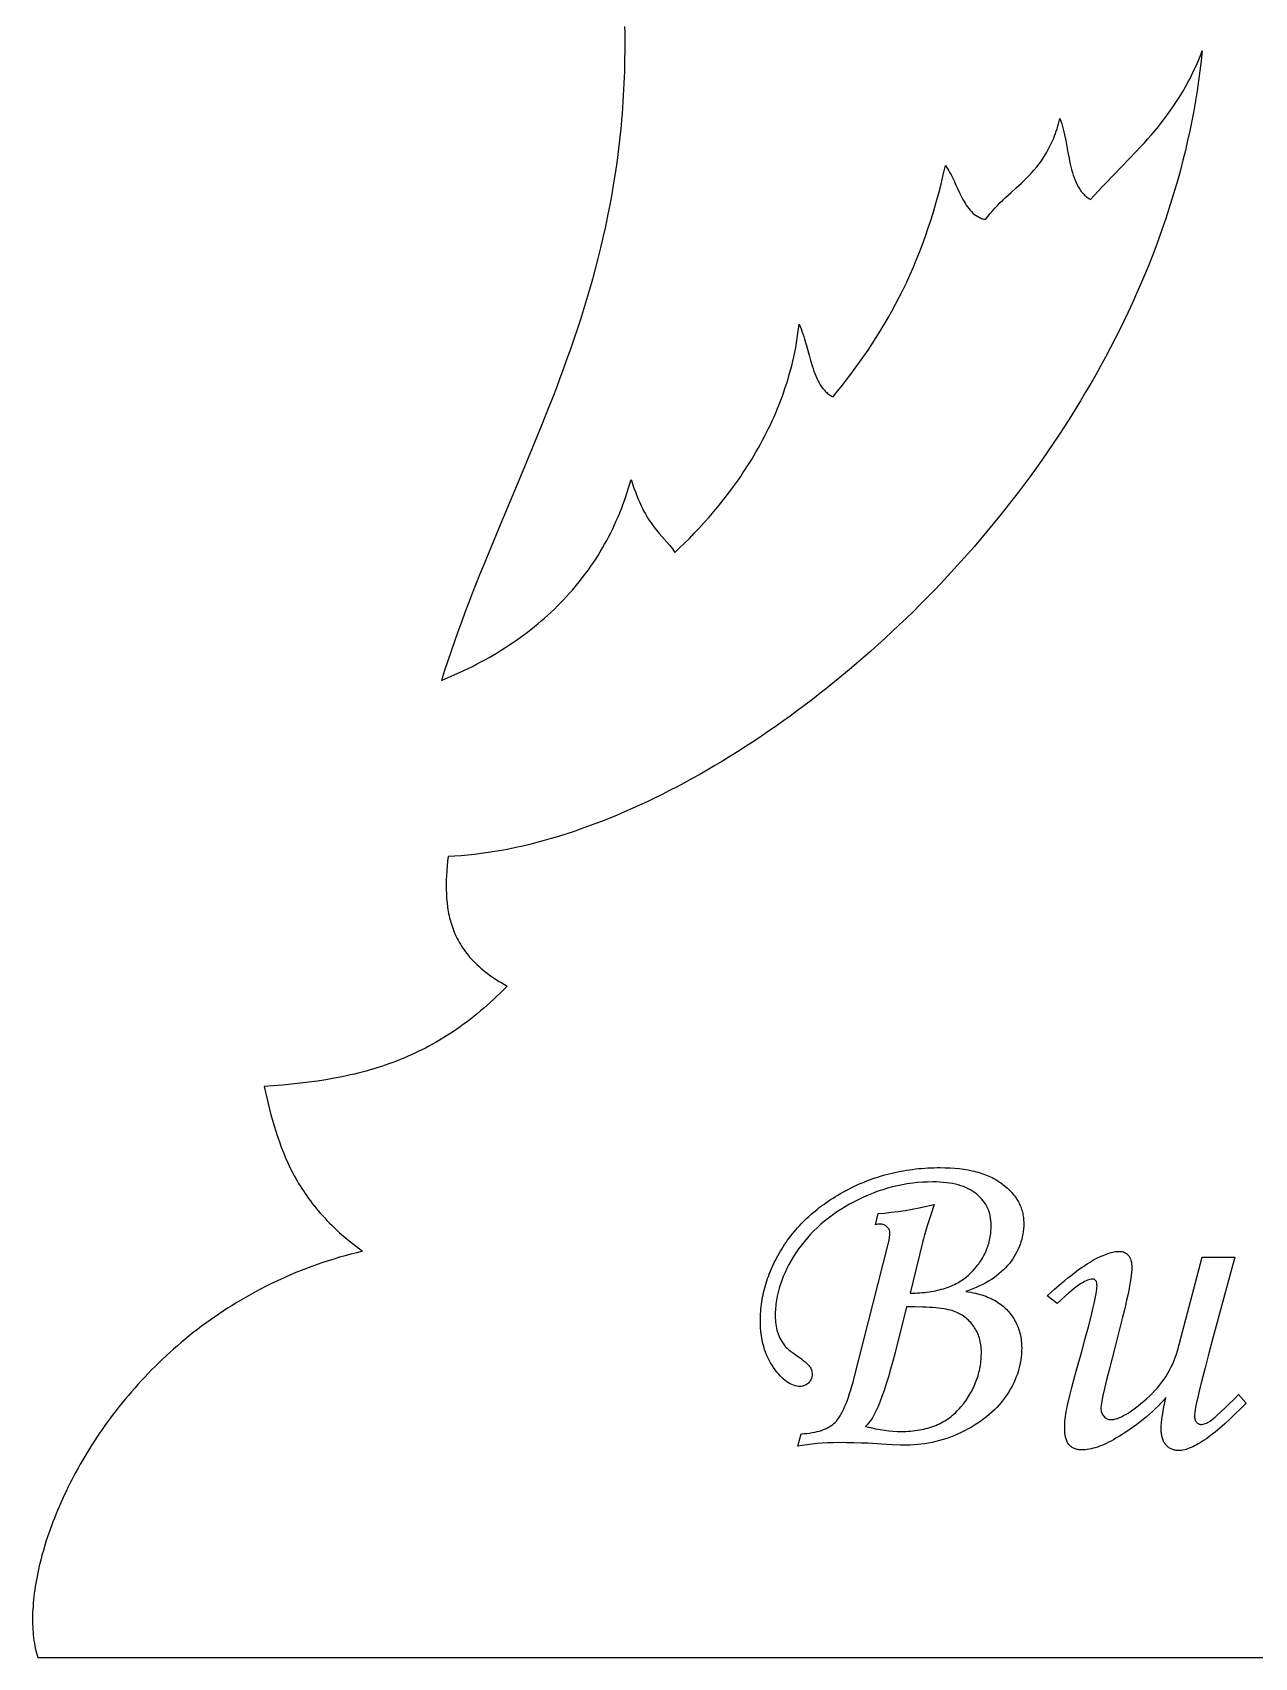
# Model space of a CAD drawing. Extents: x 2 to 372, y 3 to 246.
# Drawn here: x 8 to 53.7, y 2.8 to 63.6 of the extents above; entities that cross this region are included whole.
import ezdxf

# ---------------------------------------------------------------- set-up
doc = ezdxf.new("R2010")
doc.units = 0
doc.layers.add('Default_Layer', color=1, linetype='CONTINUOUS')
doc.layers.add('Vetor', color=1, linetype='CONTINUOUS')

msp = doc.modelspace()

# ---------------------------------------------------------------- linework, layer by layer
at = {"layer": 'Default_Layer'}
for points in [[(39.478, 18.964), (39.58, 19.381), (39.825, 19.401), (40.075, 19.428), (40.329, 19.461), (40.589, 19.5), (40.853, 19.546), (41.122, 19.598), (41.395, 19.656), (41.674, 19.721), (41.535, 19.301), (41.473, 19.107), (41.416, 18.924), (41.365, 18.751), (41.318, 18.59), (41.276, 18.44), (41.24, 18.3), (40.784, 16.407), (40.877, 16.408), (40.968, 16.409), (41.059, 16.413), (41.147, 16.418), (41.235, 16.424), (41.321, 16.432), (41.405, 16.441), (41.488, 16.452), (41.569, 16.464), (41.65, 16.478), (41.728, 16.493), (41.805, 16.51), (41.881, 16.529), (41.955, 16.548), (42.028, 16.57), (42.1, 16.592), (42.17, 16.617), (42.238, 16.643), (42.305, 16.67), (42.371, 16.699), (42.435, 16.729), (42.497, 16.761), (42.559, 16.794), (42.618, 16.829), (42.677, 16.865), (42.734, 16.903), (42.789, 16.942), (42.843, 16.982), (42.895, 17.025), (42.946, 17.068), (42.996, 17.113), (43.044, 17.16), (43.137, 17.255), (43.223, 17.352), (43.265, 17.401), (43.304, 17.451), (43.342, 17.501), (43.379, 17.552), (43.414, 17.604), (43.448, 17.656), (43.48, 17.709), (43.511, 17.762), (43.54, 17.816), (43.567, 17.871), (43.594, 17.926), (43.618, 17.981), (43.641, 18.037), (43.663, 18.094), (43.683, 18.151), (43.702, 18.209), (43.719, 18.267), (43.735, 18.326), (43.749, 18.386), (43.762, 18.446), (43.773, 18.507), (43.783, 18.568), (43.791, 18.63), (43.798, 18.692), (43.803, 18.755), (43.807, 18.818), (43.809, 18.882), (43.81, 18.947), (43.808, 19.036), (43.801, 19.123), (43.79, 19.208), (43.775, 19.291), (43.756, 19.372), (43.732, 19.45), (43.704, 19.526), (43.671, 19.6), (43.635, 19.672), (43.594, 19.741), (43.548, 19.809), (43.499, 19.874), (43.445, 19.937), (43.386, 19.998), (43.324, 20.056), (43.257, 20.113), (43.186, 20.167), (43.112, 20.219), (43.033, 20.266), (42.95, 20.31), (42.863, 20.351), (42.772, 20.388), (42.676, 20.421), (42.576, 20.451), (42.472, 20.478), (42.363, 20.5), (42.25, 20.52), (42.133, 20.536), (42.012, 20.548), (41.887, 20.557), (41.757, 20.562), (41.623, 20.564), (41.431, 20.561), (41.24, 20.552), (41.05, 20.538), (40.862, 20.518), (40.674, 20.492), (40.488, 20.46), (40.303, 20.422), (40.119, 20.379), (39.936, 20.33), (39.754, 20.275), (39.573, 20.214), (39.394, 20.147), (39.215, 20.075), (39.038, 19.997), (38.862, 19.913), (38.687, 19.823), (38.515, 19.73), (38.347, 19.634), (38.185, 19.533), (38.027, 19.43), (37.874, 19.323), (37.726, 19.212), (37.583, 19.098), (37.444, 18.981), (37.311, 18.86), (37.182, 18.736), (37.057, 18.608), (36.938, 18.477), (36.823, 18.342), (36.714, 18.204), (36.608, 18.062), (36.508, 17.917), (36.414, 17.769), (36.327, 17.622), (36.245, 17.474), (36.169, 17.326), (36.1, 17.178), (36.036, 17.03), (35.979, 16.882), (35.927, 16.734), (35.882, 16.587), (35.843, 16.439), (35.809, 16.291), (35.782, 16.143), (35.761, 15.995), (35.753, 15.921), (35.746, 15.847), (35.741, 15.773), (35.737, 15.699), (35.735, 15.625), (35.734, 15.551), (35.735, 15.471), (35.739, 15.392), (35.746, 15.315), (35.755, 15.239), (35.767, 15.164), (35.782, 15.09), (35.799, 15.018), (35.819, 14.947), (35.843, 14.88), (35.87, 14.814), (35.9, 14.749), (35.932, 14.686), (35.966, 14.623), (36.002, 14.563), (36.041, 14.503), (36.083, 14.445), (36.112, 14.41), (36.149, 14.371), (36.194, 14.329), (36.247, 14.283), (36.307, 14.235), (36.375, 14.183), (36.45, 14.129), (36.534, 14.071), (36.627, 14.005), (36.711, 13.943), (36.785, 13.886), (36.851, 13.832), (36.907, 13.784), (36.953, 13.739), (36.991, 13.698), (37.019, 13.662), (37.041, 13.63), (37.06, 13.595), (37.076, 13.559), (37.089, 13.522), (37.099, 13.483), (37.107, 13.442), (37.111, 13.4), (37.112, 13.356), (37.11, 13.312), (37.104, 13.269), (37.093, 13.228), (37.078, 13.188), (37.059, 13.149), (37.036, 13.112), (37.008, 13.076), (36.976, 13.041), (36.943, 13.011), (36.909, 12.985), (36.872, 12.963), (36.834, 12.945), (36.793, 12.931), (36.751, 12.921), (36.707, 12.915), (36.661, 12.913), (36.601, 12.916), (36.54, 12.924), (36.479, 12.938), (36.418, 12.958), (36.357, 12.982), (36.295, 13.013), (36.234, 13.049), (36.172, 13.09), (36.11, 13.137), (36.048, 13.189), (35.986, 13.247), (35.924, 13.311), (35.862, 13.38), (35.799, 13.454), (35.737, 13.534), (35.674, 13.62), (35.614, 13.709), (35.559, 13.801), (35.506, 13.896), (35.458, 13.994), (35.414, 14.094), (35.373, 14.196), (35.337, 14.301), (35.304, 14.409), (35.275, 14.519), (35.25, 14.632), (35.229, 14.748), (35.211, 14.866), (35.198, 14.987), (35.188, 15.11), (35.183, 15.236), (35.181, 15.364), (35.181, 15.454), (35.184, 15.543), (35.188, 15.632), (35.194, 15.72), (35.201, 15.809), (35.211, 15.897), (35.221, 15.986), (35.234, 16.074), (35.248, 16.162), (35.264, 16.249), (35.281, 16.337), (35.3, 16.425), (35.321, 16.512), (35.344, 16.599), (35.368, 16.686), (35.393, 16.773), (35.421, 16.859), (35.45, 16.946), (35.481, 17.032), (35.513, 17.118), (35.547, 17.204), (35.583, 17.29), (35.62, 17.375), (35.659, 17.461), (35.7, 17.546), (35.742, 17.631), (35.786, 17.716), (35.832, 17.801), (35.88, 17.886), (35.929, 17.97), (35.979, 18.054), (36.032, 18.139), (36.086, 18.222), (36.142, 18.303), (36.199, 18.384), (36.258, 18.464), (36.317, 18.543), (36.379, 18.621), (36.441, 18.698), (36.506, 18.774), (36.571, 18.848), (36.638, 18.922), (36.706, 18.995), (36.776, 19.066), (36.847, 19.137), (36.919, 19.207), (36.993, 19.275), (37.068, 19.343), (37.144, 19.409), (37.222, 19.475), (37.301, 19.539), (37.382, 19.602), (37.464, 19.665), (37.547, 19.726), (37.632, 19.787), (37.718, 19.846), (37.806, 19.904), (37.895, 19.961), (37.985, 20.018), (38.077, 20.073), (38.17, 20.127), (38.264, 20.18), (38.36, 20.232), (38.457, 20.283), (38.555, 20.333), (38.654, 20.382), (38.753, 20.429), (38.853, 20.475), (38.954, 20.518), (39.055, 20.561), (39.157, 20.601), (39.26, 20.64), (39.363, 20.678), (39.466, 20.714), (39.571, 20.748), (39.676, 20.781), (39.781, 20.812), (39.887, 20.841), (39.994, 20.869), (40.102, 20.896), (40.21, 20.92), (40.318, 20.944), (40.427, 20.965), (40.537, 20.985), (40.648, 21.003), (40.759, 21.02), (40.871, 21.035), (40.983, 21.049), (41.096, 21.061), (41.209, 21.071), (41.324, 21.08), (41.438, 21.087), (41.554, 21.093), (41.67, 21.097), (41.786, 21.099), (41.904, 21.1), (42.092, 21.098), (42.275, 21.09), (42.452, 21.078), (42.623, 21.062), (42.789, 21.04), (42.948, 21.014), (43.102, 20.983), (43.177, 20.965), (43.25, 20.947), (43.322, 20.927), (43.393, 20.906), (43.462, 20.884), (43.529, 20.861), (43.595, 20.836), (43.66, 20.81), (43.723, 20.783), (43.785, 20.755), (43.845, 20.726), (43.904, 20.695), (43.961, 20.664), (44.017, 20.631), (44.072, 20.597), (44.125, 20.561), (44.177, 20.525), (44.227, 20.487), (44.324, 20.411), (44.414, 20.332), (44.499, 20.251), (44.577, 20.169), (44.613, 20.127), (44.649, 20.084), (44.682, 20.041), (44.714, 19.997), (44.745, 19.953), (44.774, 19.908), (44.801, 19.863), (44.827, 19.817), (44.851, 19.771), (44.874, 19.724), (44.895, 19.677), (44.914, 19.629), (44.932, 19.581), (44.949, 19.532), (44.963, 19.482), (44.977, 19.433), (44.988, 19.382), (44.999, 19.331), (45.007, 19.28), (45.014, 19.228), (45.02, 19.175), (45.024, 19.123), (45.026, 19.069), (45.027, 19.015), (45.025, 18.912), (45.018, 18.811), (45.008, 18.711), (44.993, 18.612), (44.974, 18.514), (44.951, 18.417), (44.924, 18.322), (44.893, 18.228), (44.857, 18.135), (44.817, 18.043), (44.773, 17.952), (44.725, 17.863), (44.673, 17.775), (44.616, 17.688), (44.555, 17.602), (44.491, 17.517), (44.421, 17.433), (44.348, 17.352), (44.27, 17.273), (44.188, 17.197), (44.101, 17.123), (44.011, 17.051), (43.916, 16.982), (43.816, 16.915), (43.712, 16.851), (43.604, 16.789), (43.492, 16.73), (43.375, 16.673), (43.254, 16.619), (43.129, 16.567), (42.999, 16.518), (42.865, 16.471), (42.958, 16.455), (43.047, 16.438), (43.135, 16.42), (43.22, 16.401), (43.302, 16.38), (43.383, 16.358), (43.46, 16.335), (43.535, 16.311), (43.608, 16.285), (43.678, 16.258), (43.746, 16.23), (43.811, 16.201), (43.874, 16.17), (43.935, 16.138), (43.993, 16.105), (44.048, 16.071), (44.102, 16.034), (44.153, 15.996), (44.204, 15.957), (44.252, 15.917), (44.299, 15.876), (44.345, 15.833), (44.389, 15.79), (44.431, 15.745), (44.472, 15.699), (44.511, 15.652), (44.548, 15.604), (44.584, 15.555), (44.618, 15.505), (44.651, 15.453), (44.682, 15.401), (44.712, 15.347), (44.741, 15.292), (44.768, 15.237), (44.793, 15.18), (44.816, 15.122), (44.837, 15.064), (44.857, 15.004), (44.875, 14.943), (44.891, 14.881), (44.905, 14.819), (44.917, 14.755), (44.927, 14.69), (44.935, 14.624), (44.942, 14.558), (44.946, 14.49), (44.949, 14.421), (44.95, 14.352), (44.948, 14.237), (44.942, 14.123), (44.931, 14.011), (44.916, 13.898), (44.897, 13.787), (44.874, 13.677), (44.846, 13.567), (44.814, 13.458), (44.778, 13.35), (44.737, 13.243), (44.693, 13.136), (44.644, 13.03), (44.591, 12.925), (44.533, 12.821), (44.471, 12.718), (44.405, 12.616), (44.336, 12.513), (44.263, 12.414), (44.186, 12.316), (44.105, 12.221), (44.02, 12.128), (43.93, 12.037), (43.837, 11.949), (43.74, 11.862), (43.638, 11.778), (43.533, 11.697), (43.423, 11.617), (43.309, 11.54), (43.192, 11.465), (43.07, 11.392), (42.944, 11.322), (42.814, 11.254), (42.683, 11.189), (42.551, 11.128), (42.418, 11.072), (42.285, 11.019), (42.151, 10.971), (42.016, 10.927), (41.88, 10.887), (41.744, 10.852), (41.607, 10.82), (41.469, 10.793), (41.331, 10.77), (41.191, 10.751), (41.051, 10.737), (40.911, 10.726), (40.769, 10.72), (40.627, 10.718), (40.532, 10.719), (40.414, 10.722), (40.106, 10.735), (39.703, 10.756), (39.206, 10.786), (38.943, 10.797), (38.674, 10.805), (38.398, 10.81), (38.117, 10.811), (37.903, 10.809), (37.695, 10.803), (37.493, 10.792), (37.298, 10.777), (37.108, 10.758), (36.925, 10.735), (36.747, 10.707), (36.576, 10.675), (36.704, 11.143), (36.814, 11.15), (36.919, 11.159), (37.021, 11.171), (37.118, 11.186), (37.212, 11.203), (37.301, 11.223), (37.386, 11.246), (37.468, 11.271), (37.545, 11.299), (37.618, 11.329), (37.687, 11.363), (37.752, 11.399), (37.813, 11.437), (37.87, 11.478), (37.923, 11.522), (37.972, 11.569), (38.02, 11.619), (38.067, 11.677), (38.114, 11.742), (38.16, 11.813), (38.206, 11.893), (38.252, 11.979), (38.297, 12.072), (38.342, 12.173), (38.387, 12.281), (38.431, 12.396), (38.474, 12.518), (38.518, 12.647), (38.561, 12.784), (38.603, 12.928), (38.645, 13.079), (38.687, 13.237), (39.946, 18.184), (39.98, 18.33), (39.993, 18.396), (40.004, 18.458), (40.012, 18.515), (40.018, 18.567), (40.022, 18.615), (40.023, 18.658), (40.021, 18.689), (40.016, 18.72), (40.007, 18.75), (39.995, 18.779), (39.98, 18.807), (39.961, 18.835), (39.938, 18.861), (39.912, 18.887), (39.886, 18.911), (39.857, 18.932), (39.827, 18.95), (39.795, 18.964), (39.761, 18.975), (39.726, 18.983), (39.688, 18.988), (39.648, 18.99), (39.612, 18.988), (39.572, 18.983), (39.527, 18.975), (39.478, 18.964)], [(51.704, 17.747), (52.915, 17.747), (52.116, 14.773), (51.95, 14.159), (51.807, 13.616), (51.685, 13.143), (51.586, 12.739), (51.509, 12.406), (51.478, 12.265), (51.453, 12.142), (51.434, 12.037), (51.42, 11.948), (51.412, 11.877), (51.409, 11.824), (51.41, 11.785), (51.414, 11.748), (51.42, 11.714), (51.428, 11.682), (51.439, 11.652), (51.452, 11.625), (51.468, 11.6), (51.486, 11.577), (51.505, 11.557), (51.525, 11.54), (51.546, 11.525), (51.567, 11.513), (51.588, 11.504), (51.61, 11.498), (51.633, 11.494), (51.656, 11.492), (51.693, 11.494), (51.732, 11.5), (51.772, 11.51), (51.813, 11.524), (51.857, 11.542), (51.902, 11.564), (51.948, 11.59), (51.996, 11.62), (52.074, 11.678), (52.168, 11.755), (52.278, 11.85), (52.403, 11.965), (52.544, 12.097), (52.7, 12.249), (52.872, 12.418), (53.06, 12.607), (53.341, 12.292), (53.131, 12.077), (52.927, 11.875), (52.731, 11.688), (52.542, 11.514), (52.36, 11.354), (52.272, 11.28), (52.185, 11.208), (52.1, 11.141), (52.017, 11.076), (51.936, 11.016), (51.856, 10.958), (51.778, 10.904), (51.702, 10.854), (51.628, 10.807), (51.555, 10.764), (51.484, 10.724), (51.415, 10.687), (51.348, 10.654), (51.283, 10.625), (51.219, 10.599), (51.157, 10.576), (51.097, 10.557), (51.038, 10.541), (50.982, 10.529), (50.927, 10.521), (50.873, 10.515), (50.822, 10.514), (50.788, 10.514), (50.755, 10.517), (50.723, 10.521), (50.691, 10.526), (50.659, 10.534), (50.629, 10.542), (50.598, 10.553), (50.569, 10.565), (50.54, 10.578), (50.512, 10.593), (50.484, 10.61), (50.457, 10.628), (50.43, 10.648), (50.404, 10.67), (50.379, 10.693), (50.354, 10.718), (50.331, 10.745), (50.31, 10.774), (50.29, 10.804), (50.272, 10.835), (50.255, 10.867), (50.24, 10.901), (50.226, 10.937), (50.214, 10.973), (50.203, 11.011), (50.193, 11.05), (50.185, 11.091), (50.178, 11.133), (50.173, 11.176), (50.17, 11.22), (50.167, 11.266), (50.167, 11.313), (50.17, 11.429), (50.178, 11.553), (50.192, 11.687), (50.211, 11.83), (50.237, 11.983), (50.267, 12.145), (50.304, 12.316), (50.345, 12.496), (50.249, 12.389), (50.151, 12.283), (50.049, 12.178), (49.944, 12.076), (49.837, 11.975), (49.727, 11.875), (49.614, 11.778), (49.499, 11.682), (49.38, 11.587), (49.259, 11.494), (49.135, 11.403), (49.008, 11.314), (48.879, 11.226), (48.746, 11.14), (48.611, 11.056), (48.473, 10.973), (48.381, 10.921), (48.291, 10.871), (48.202, 10.826), (48.115, 10.783), (48.03, 10.744), (47.946, 10.709), (47.863, 10.676), (47.782, 10.648), (47.702, 10.622), (47.624, 10.6), (47.548, 10.581), (47.473, 10.566), (47.399, 10.554), (47.327, 10.546), (47.257, 10.541), (47.188, 10.539), (47.152, 10.54), (47.116, 10.542), (47.081, 10.546), (47.047, 10.551), (47.015, 10.558), (46.983, 10.567), (46.952, 10.577), (46.922, 10.588), (46.894, 10.601), (46.866, 10.616), (46.839, 10.632), (46.813, 10.649), (46.789, 10.668), (46.765, 10.689), (46.742, 10.711), (46.72, 10.735), (46.701, 10.76), (46.682, 10.787), (46.665, 10.816), (46.649, 10.847), (46.635, 10.88), (46.622, 10.914), (46.61, 10.95), (46.599, 10.988), (46.589, 11.028), (46.581, 11.069), (46.574, 11.113), (46.569, 11.158), (46.561, 11.253), (46.559, 11.356), (46.56, 11.44), (46.563, 11.525), (46.569, 11.612), (46.578, 11.701), (46.588, 11.791), (46.602, 11.883), (46.617, 11.976), (46.635, 12.071), (46.668, 12.222), (46.712, 12.407), (46.766, 12.625), (46.831, 12.877), (46.906, 13.163), (46.993, 13.483), (47.197, 14.224), (47.33, 14.711), (47.446, 15.147), (47.544, 15.531), (47.624, 15.864), (47.658, 16.012), (47.687, 16.146), (47.711, 16.268), (47.731, 16.376), (47.747, 16.472), (47.758, 16.556), (47.765, 16.626), (47.767, 16.683), (47.764, 16.741), (47.761, 16.767), (47.756, 16.791), (47.75, 16.813), (47.743, 16.834), (47.734, 16.852), (47.724, 16.868), (47.713, 16.883), (47.7, 16.895), (47.686, 16.906), (47.671, 16.915), (47.655, 16.921), (47.637, 16.926), (47.617, 16.929), (47.597, 16.93), (47.557, 16.928), (47.513, 16.92), (47.466, 16.907), (47.416, 16.89), (47.362, 16.867), (47.305, 16.839), (47.244, 16.806), (47.18, 16.768), (47.108, 16.723), (47.024, 16.664), (46.929, 16.59), (46.822, 16.502), (46.704, 16.401), (46.573, 16.285), (46.431, 16.155), (46.278, 16.011), (45.903, 16.309), (46.18, 16.553), (46.439, 16.775), (46.563, 16.878), (46.682, 16.975), (46.797, 17.067), (46.907, 17.153), (47.014, 17.234), (47.116, 17.309), (47.214, 17.379), (47.307, 17.443), (47.397, 17.502), (47.482, 17.555), (47.563, 17.603), (47.639, 17.645), (47.787, 17.721), (47.926, 17.786), (47.994, 17.815), (48.059, 17.842), (48.122, 17.866), (48.184, 17.887), (48.244, 17.906), (48.301, 17.923), (48.357, 17.937), (48.412, 17.948), (48.464, 17.957), (48.514, 17.963), (48.563, 17.967), (48.609, 17.968), (48.659, 17.966), (48.707, 17.959), (48.752, 17.947), (48.795, 17.93), (48.835, 17.908), (48.873, 17.882), (48.908, 17.851), (48.941, 17.815), (48.957, 17.795), (48.971, 17.774), (48.997, 17.728), (49.019, 17.678), (49.037, 17.622), (49.051, 17.56), (49.061, 17.494), (49.067, 17.423), (49.069, 17.347), (49.067, 17.267), (49.059, 17.174), (49.047, 17.067), (49.031, 16.947), (49.009, 16.813), (48.983, 16.666), (48.952, 16.506), (48.916, 16.332), (48.875, 16.145), (48.83, 15.945), (48.779, 15.731), (48.724, 15.504), (48.6, 15.01), (48.456, 14.462), (48.329, 13.973), (48.218, 13.539), (48.124, 13.161), (48.048, 12.839), (47.988, 12.572), (47.946, 12.361), (47.931, 12.276), (47.92, 12.205), (47.914, 12.148), (47.912, 12.105), (47.913, 12.061), (47.919, 12.019), (47.927, 11.978), (47.939, 11.939), (47.955, 11.901), (47.974, 11.866), (47.996, 11.831), (48.022, 11.799), (48.05, 11.769), (48.079, 11.743), (48.109, 11.721), (48.139, 11.703), (48.17, 11.689), (48.203, 11.679), (48.235, 11.673), (48.269, 11.671), (48.33, 11.674), (48.394, 11.683), (48.462, 11.698), (48.532, 11.72), (48.606, 11.747), (48.683, 11.781), (48.763, 11.821), (48.846, 11.867), (48.932, 11.919), (49.021, 11.977), (49.113, 12.041), (49.209, 12.111), (49.307, 12.188), (49.409, 12.27), (49.514, 12.359), (49.622, 12.454), (49.729, 12.554), (49.832, 12.655), (49.93, 12.758), (50.023, 12.863), (50.111, 12.969), (50.195, 13.077), (50.273, 13.187), (50.348, 13.298), (50.417, 13.412), (50.482, 13.526), (50.542, 13.643), (50.597, 13.761), (50.648, 13.88), (50.693, 14.002), (50.735, 14.125), (50.771, 14.249), (51.704, 17.747)], [(42.406, 15.73), (42.345, 15.75), (42.278, 15.768), (42.204, 15.785), (42.123, 15.801), (42.036, 15.815), (41.943, 15.829), (41.842, 15.841), (41.736, 15.851), (41.623, 15.861), (41.503, 15.869), (41.376, 15.876), (41.243, 15.882), (40.958, 15.889), (40.647, 15.892), (40.214, 14.184), (40.13, 13.861), (40.048, 13.557), (39.966, 13.272), (39.885, 13.007), (39.805, 12.761), (39.727, 12.535), (39.649, 12.327), (39.61, 12.231), (39.572, 12.139), (39.526, 12.035), (39.476, 11.934), (39.423, 11.838), (39.368, 11.745), (39.309, 11.657), (39.246, 11.573), (39.181, 11.492), (39.112, 11.416), (39.3, 11.372), (39.482, 11.334), (39.657, 11.302), (39.825, 11.275), (39.987, 11.255), (40.141, 11.24), (40.29, 11.231), (40.431, 11.228), (40.524, 11.229), (40.615, 11.232), (40.704, 11.236), (40.792, 11.243), (40.879, 11.251), (40.964, 11.261), (41.048, 11.272), (41.13, 11.286), (41.211, 11.301), (41.291, 11.318), (41.369, 11.337), (41.445, 11.358), (41.521, 11.38), (41.594, 11.404), (41.667, 11.43), (41.738, 11.458), (41.807, 11.488), (41.875, 11.519), (41.942, 11.552), (42.007, 11.587), (42.071, 11.624), (42.133, 11.663), (42.194, 11.703), (42.254, 11.745), (42.312, 11.789), (42.368, 11.835), (42.423, 11.883), (42.477, 11.932), (42.53, 11.983), (42.58, 12.036), (42.63, 12.091), (42.678, 12.147), (42.771, 12.263), (42.857, 12.381), (42.938, 12.5), (43.013, 12.62), (43.048, 12.681), (43.082, 12.743), (43.114, 12.804), (43.145, 12.867), (43.174, 12.929), (43.202, 12.992), (43.228, 13.056), (43.252, 13.12), (43.276, 13.184), (43.297, 13.249), (43.317, 13.314), (43.336, 13.379), (43.353, 13.445), (43.369, 13.512), (43.383, 13.579), (43.396, 13.646), (43.407, 13.713), (43.417, 13.781), (43.425, 13.85), (43.432, 13.919), (43.437, 13.988), (43.441, 14.058), (43.443, 14.128), (43.444, 14.198), (43.443, 14.268), (43.439, 14.336), (43.434, 14.403), (43.426, 14.469), (43.416, 14.534), (43.403, 14.597), (43.388, 14.659), (43.372, 14.72), (43.352, 14.779), (43.331, 14.837), (43.307, 14.894), (43.281, 14.95), (43.253, 15.004), (43.222, 15.057), (43.19, 15.109), (43.155, 15.16), (43.119, 15.21), (43.081, 15.258), (43.043, 15.305), (43.002, 15.349), (42.961, 15.391), (42.918, 15.432), (42.873, 15.47), (42.827, 15.507), (42.779, 15.541), (42.73, 15.574), (42.68, 15.605), (42.628, 15.634), (42.575, 15.661), (42.52, 15.686), (42.463, 15.709), (42.406, 15.73)]]:
    msp.add_lwpolyline(points, close=True, dxfattribs=at)
at = {"layer": 'Vetor'}
msp.add_lwpolyline([(30.102, 63.783), (30.105, 63.541), (30.108, 63.301), (30.108, 63.062), (30.107, 62.825), (30.104, 62.589), (30.1, 62.354), (30.094, 62.121), (30.086, 61.889), (30.076, 61.659), (30.065, 61.43), (30.053, 61.202), (30.039, 60.976), (30.023, 60.751), (30.006, 60.527), (29.988, 60.304), (29.968, 60.083), (29.947, 59.863), (29.924, 59.645), (29.9, 59.427), (29.874, 59.211), (29.819, 58.782), (29.758, 58.358), (29.693, 57.938), (29.622, 57.522), (29.547, 57.111), (29.467, 56.704), (29.383, 56.301), (29.294, 55.901), (29.201, 55.505), (29.104, 55.113), (29.003, 54.724), (28.898, 54.338), (28.79, 53.956), (28.679, 53.576), (28.564, 53.2), (28.447, 52.826), (28.326, 52.455), (28.202, 52.086), (28.076, 51.719), (27.948, 51.355), (27.817, 50.993), (27.684, 50.633), (27.55, 50.274), (27.413, 49.917), (27.275, 49.562), (27.135, 49.208), (26.994, 48.856), (26.851, 48.504), (26.564, 47.804), (26.273, 47.107), (25.981, 46.412), (25.398, 45.022), (25.109, 44.326), (24.823, 43.628), (24.682, 43.277), (24.542, 42.925), (24.403, 42.573), (24.267, 42.219), (24.132, 41.863), (23.999, 41.506), (23.868, 41.148), (23.739, 40.787), (23.613, 40.425), (23.49, 40.061), (23.369, 39.694), (23.251, 39.325), (23.422, 39.395), (23.591, 39.467), (23.758, 39.541), (23.924, 39.616), (24.088, 39.693), (24.25, 39.771), (24.41, 39.851), (24.569, 39.932), (24.726, 40.015), (24.881, 40.1), (25.034, 40.186), (25.185, 40.273), (25.335, 40.363), (25.483, 40.453), (25.629, 40.545), (25.773, 40.639), (25.915, 40.735), (26.056, 40.831), (26.194, 40.93), (26.331, 41.03), (26.466, 41.131), (26.598, 41.234), (26.729, 41.338), (26.858, 41.444), (26.986, 41.551), (27.111, 41.66), (27.234, 41.77), (27.355, 41.882), (27.475, 41.995), (27.592, 42.11), (27.707, 42.226), (27.821, 42.344), (27.932, 42.463), (28.042, 42.584), (28.149, 42.705), (28.254, 42.829), (28.358, 42.954), (28.459, 43.08), (28.558, 43.208), (28.655, 43.337), (28.75, 43.467), (28.843, 43.599), (28.934, 43.732), (29.023, 43.867), (29.109, 44.003), (29.194, 44.141), (29.276, 44.28), (29.356, 44.42), (29.435, 44.562), (29.51, 44.705), (29.584, 44.849), (29.656, 44.995), (29.725, 45.142), (29.792, 45.29), (29.857, 45.44), (29.92, 45.591), (29.981, 45.744), (30.039, 45.898), (30.095, 46.053), (30.149, 46.209), (30.201, 46.367), (30.25, 46.526), (30.297, 46.686), (30.342, 46.848), (30.396, 46.681), (30.45, 46.523), (30.504, 46.375), (30.558, 46.234), (30.612, 46.103), (30.666, 45.978), (30.719, 45.862), (30.773, 45.752), (30.826, 45.649), (30.879, 45.552), (30.932, 45.46), (30.985, 45.374), (31.037, 45.293), (31.09, 45.216), (31.142, 45.143), (31.194, 45.074), (31.245, 45.008), (31.297, 44.944), (31.398, 44.825), (31.499, 44.711), (31.598, 44.6), (31.696, 44.488), (31.793, 44.373), (31.84, 44.312), (31.887, 44.25), (31.934, 44.185), (31.981, 44.116), (32.159, 44.284), (32.34, 44.459), (32.523, 44.641), (32.707, 44.831), (32.892, 45.027), (33.078, 45.229), (33.263, 45.439), (33.449, 45.655), (33.634, 45.878), (33.817, 46.107), (33.999, 46.343), (34.178, 46.585), (34.355, 46.834), (34.443, 46.96), (34.529, 47.089), (34.615, 47.218), (34.7, 47.35), (34.783, 47.482), (34.866, 47.616), (34.948, 47.752), (35.028, 47.889), (35.107, 48.028), (35.185, 48.168), (35.262, 48.31), (35.337, 48.453), (35.411, 48.598), (35.483, 48.744), (35.554, 48.891), (35.623, 49.04), (35.691, 49.19), (35.757, 49.342), (35.821, 49.495), (35.883, 49.649), (35.943, 49.805), (36.001, 49.962), (36.058, 50.12), (36.112, 50.28), (36.164, 50.441), (36.214, 50.604), (36.262, 50.768), (36.308, 50.933), (36.351, 51.099), (36.391, 51.267), (36.43, 51.436), (36.466, 51.606), (36.499, 51.777), (36.529, 51.95), (36.557, 52.124), (36.583, 52.299), (36.605, 52.476), (36.625, 52.653), (36.663, 52.567), (36.7, 52.477), (36.735, 52.385), (36.768, 52.291), (36.8, 52.195), (36.831, 52.097), (36.889, 51.897), (37.002, 51.491), (37.058, 51.289), (37.118, 51.091), (37.15, 50.994), (37.182, 50.9), (37.217, 50.807), (37.253, 50.717), (37.291, 50.629), (37.331, 50.545), (37.373, 50.463), (37.419, 50.386), (37.466, 50.313), (37.517, 50.243), (37.571, 50.179), (37.6, 50.148), (37.629, 50.119), (37.659, 50.091), (37.69, 50.064), (37.722, 50.039), (37.755, 50.015), (37.789, 49.992), (37.824, 49.971), (37.86, 49.952), (37.897, 49.934), (38.067, 50.143), (38.235, 50.354), (38.402, 50.568), (38.567, 50.785), (38.729, 51.006), (38.89, 51.229), (39.049, 51.455), (39.206, 51.685), (39.361, 51.919), (39.513, 52.156), (39.663, 52.397), (39.81, 52.642), (39.955, 52.891), (40.098, 53.144), (40.237, 53.402), (40.374, 53.665), (40.507, 53.931), (40.638, 54.203), (40.765, 54.48), (40.89, 54.762), (41.01, 55.049), (41.128, 55.341), (41.242, 55.639), (41.353, 55.942), (41.459, 56.251), (41.562, 56.566), (41.661, 56.888), (41.757, 57.215), (41.848, 57.548), (41.935, 57.889), (42.017, 58.235), (42.096, 58.589), (42.142, 58.524), (42.186, 58.457), (42.228, 58.387), (42.269, 58.316), (42.309, 58.242), (42.347, 58.167), (42.422, 58.013), (42.494, 57.857), (42.566, 57.699), (42.639, 57.543), (42.715, 57.391), (42.754, 57.317), (42.795, 57.245), (42.837, 57.174), (42.88, 57.106), (42.925, 57.041), (42.972, 56.978), (43.022, 56.919), (43.073, 56.862), (43.128, 56.81), (43.185, 56.761), (43.245, 56.717), (43.308, 56.677), (43.374, 56.641), (43.409, 56.626), (43.444, 56.611), (43.48, 56.598), (43.518, 56.586), (43.556, 56.576), (43.595, 56.567), (43.683, 56.682), (43.774, 56.793), (43.866, 56.9), (43.96, 57.002), (44.055, 57.102), (44.152, 57.199), (44.249, 57.293), (44.348, 57.386), (44.546, 57.568), (44.745, 57.748), (44.942, 57.931), (45.04, 58.025), (45.137, 58.121), (45.233, 58.22), (45.327, 58.321), (45.42, 58.427), (45.511, 58.536), (45.6, 58.65), (45.687, 58.769), (45.771, 58.894), (45.852, 59.024), (45.892, 59.092), (45.931, 59.161), (45.969, 59.233), (46.006, 59.306), (46.043, 59.381), (46.078, 59.458), (46.113, 59.536), (46.147, 59.617), (46.18, 59.7), (46.212, 59.786), (46.242, 59.873), (46.272, 59.963), (46.301, 60.055), (46.329, 60.15), (46.355, 60.247), (46.381, 60.347), (46.415, 60.251), (46.447, 60.152), (46.476, 60.051), (46.503, 59.947), (46.529, 59.842), (46.553, 59.735), (46.597, 59.519), (46.638, 59.299), (46.679, 59.078), (46.721, 58.859), (46.743, 58.751), (46.766, 58.643), (46.791, 58.538), (46.818, 58.434), (46.846, 58.332), (46.877, 58.232), (46.911, 58.135), (46.947, 58.041), (46.986, 57.949), (47.029, 57.861), (47.075, 57.777), (47.126, 57.697), (47.152, 57.658), (47.18, 57.621), (47.209, 57.584), (47.239, 57.549), (47.27, 57.515), (47.303, 57.482), (47.336, 57.451), (47.371, 57.42), (47.408, 57.391), (47.445, 57.364), (47.484, 57.338), (47.525, 57.313), (47.666, 57.471), (47.808, 57.626), (47.95, 57.779), (48.094, 57.931), (48.381, 58.23), (48.67, 58.526), (48.957, 58.823), (49.243, 59.122), (49.384, 59.274), (49.525, 59.427), (49.664, 59.582), (49.803, 59.74), (49.939, 59.901), (50.074, 60.065), (50.208, 60.232), (50.339, 60.403), (50.468, 60.578), (50.595, 60.758), (50.719, 60.943), (50.841, 61.133), (50.96, 61.329), (51.076, 61.53), (51.19, 61.738), (51.245, 61.844), (51.299, 61.952), (51.353, 62.062), (51.406, 62.174), (51.458, 62.287), (51.509, 62.403), (51.559, 62.52), (51.608, 62.639), (51.656, 62.761), (51.703, 62.884), (51.663, 62.506), (51.617, 62.129), (51.567, 61.753), (51.511, 61.378), (51.45, 61.004), (51.384, 60.631), (51.313, 60.259), (51.237, 59.889), (51.156, 59.519), (51.07, 59.151), (50.98, 58.784), (50.885, 58.419), (50.785, 58.054), (50.68, 57.691), (50.571, 57.33), (50.458, 56.969), (50.34, 56.61), (50.218, 56.253), (50.092, 55.897), (49.961, 55.543), (49.826, 55.19), (49.687, 54.838), (49.544, 54.489), (49.397, 54.141), (49.246, 53.794), (49.091, 53.45), (48.932, 53.107), (48.769, 52.765), (48.603, 52.426), (48.433, 52.088), (48.26, 51.753), (48.083, 51.419), (47.902, 51.087), (47.718, 50.757), (47.531, 50.429), (47.34, 50.103), (47.147, 49.779), (46.949, 49.457), (46.749, 49.137), (46.546, 48.819), (46.34, 48.503), (46.131, 48.19), (45.918, 47.879), (45.704, 47.57), (45.486, 47.263), (45.265, 46.959), (45.042, 46.657), (44.817, 46.357), (44.588, 46.06), (44.358, 45.765), (44.124, 45.472), (43.889, 45.182), (43.651, 44.895), (43.411, 44.61), (43.169, 44.328), (42.924, 44.048), (42.678, 43.771), (42.429, 43.497), (42.179, 43.225), (41.926, 42.956), (41.672, 42.69), (41.416, 42.427), (41.158, 42.166), (40.899, 41.908), (40.638, 41.653), (40.375, 41.402), (40.111, 41.153), (39.846, 40.907), (39.579, 40.664), (39.311, 40.424), (39.041, 40.187), (38.77, 39.953), (38.499, 39.722), (38.226, 39.495), (37.952, 39.27), (37.677, 39.049), (37.401, 38.831), (37.125, 38.617), (36.847, 38.406), (36.569, 38.198), (36.29, 37.993), (36.011, 37.792), (35.731, 37.594), (35.45, 37.4), (35.169, 37.209), (34.888, 37.022), (34.606, 36.838), (34.324, 36.658), (34.042, 36.482), (33.76, 36.309), (33.477, 36.14), (33.195, 35.974), (32.913, 35.812), (32.63, 35.654), (32.348, 35.5), (32.066, 35.35), (31.784, 35.203), (31.503, 35.061), (31.222, 34.922), (30.942, 34.787), (30.661, 34.656), (30.382, 34.53), (30.103, 34.407), (29.825, 34.288), (29.547, 34.174), (29.271, 34.063), (28.995, 33.957), (28.72, 33.855), (28.446, 33.757), (28.173, 33.663), (27.901, 33.574), (27.63, 33.489), (27.36, 33.408), (27.092, 33.332), (26.825, 33.26), (26.559, 33.193), (26.295, 33.13), (26.032, 33.071), (25.771, 33.017), (25.511, 32.968), (25.254, 32.923), (24.997, 32.883), (24.743, 32.847), (24.49, 32.816), (24.24, 32.79), (23.991, 32.769), (23.744, 32.752), (23.499, 32.74), (23.48, 32.56), (23.464, 32.381), (23.45, 32.203), (23.44, 32.027), (23.433, 31.853), (23.429, 31.68), (23.43, 31.509), (23.436, 31.34), (23.446, 31.173), (23.461, 31.007), (23.481, 30.844), (23.494, 30.762), (23.508, 30.682), (23.523, 30.601), (23.54, 30.522), (23.558, 30.442), (23.578, 30.364), (23.6, 30.285), (23.624, 30.208), (23.649, 30.13), (23.676, 30.054), (23.705, 29.977), (23.735, 29.902), (23.768, 29.826), (23.802, 29.752), (23.839, 29.677), (23.877, 29.604), (23.918, 29.531), (23.96, 29.458), (24.005, 29.386), (24.052, 29.315), (24.101, 29.244), (24.152, 29.174), (24.206, 29.104), (24.262, 29.035), (24.32, 28.966), (24.381, 28.898), (24.444, 28.83), (24.51, 28.764), (24.578, 28.697), (24.649, 28.632), (24.722, 28.567), (24.798, 28.502), (24.877, 28.438), (24.958, 28.375), (25.042, 28.312), (25.129, 28.25), (25.219, 28.189), (25.312, 28.128), (25.407, 28.068), (25.506, 28.008), (25.607, 27.95), (25.712, 27.891), (25.588, 27.766), (25.463, 27.643), (25.339, 27.522), (25.214, 27.405), (25.089, 27.29), (24.964, 27.177), (24.839, 27.068), (24.713, 26.961), (24.588, 26.856), (24.462, 26.754), (24.335, 26.655), (24.209, 26.558), (24.081, 26.463), (23.954, 26.371), (23.826, 26.281), (23.698, 26.193), (23.569, 26.108), (23.44, 26.025), (23.31, 25.944), (23.18, 25.866), (23.05, 25.79), (22.918, 25.715), (22.786, 25.643), (22.654, 25.574), (22.521, 25.506), (22.387, 25.44), (22.253, 25.376), (22.118, 25.314), (21.982, 25.254), (21.846, 25.196), (21.709, 25.14), (21.571, 25.086), (21.432, 25.033), (21.292, 24.982), (21.152, 24.933), (21.011, 24.886), (20.869, 24.841), (20.726, 24.797), (20.582, 24.754), (20.437, 24.714), (20.291, 24.675), (20.144, 24.637), (19.996, 24.601), (19.847, 24.567), (19.697, 24.534), (19.546, 24.502), (19.394, 24.472), (19.241, 24.443), (18.931, 24.389), (18.616, 24.34), (18.297, 24.296), (17.972, 24.257), (17.642, 24.221), (17.306, 24.19), (16.965, 24.163), (16.619, 24.14), (16.719, 23.71), (16.771, 23.498), (16.824, 23.288), (16.879, 23.079), (16.936, 22.872), (16.996, 22.667), (17.058, 22.463), (17.123, 22.261), (17.192, 22.061), (17.265, 21.862), (17.342, 21.665), (17.424, 21.468), (17.51, 21.274), (17.602, 21.081), (17.7, 20.889), (17.751, 20.793), (17.803, 20.698), (17.857, 20.603), (17.913, 20.509), (17.97, 20.414), (18.029, 20.321), (18.09, 20.227), (18.153, 20.134), (18.217, 20.041), (18.283, 19.948), (18.352, 19.855), (18.422, 19.763), (18.494, 19.671), (18.568, 19.58), (18.645, 19.488), (18.723, 19.397), (18.804, 19.306), (18.887, 19.216), (18.972, 19.125), (19.06, 19.035), (19.149, 18.946), (19.242, 18.856), (19.336, 18.766), (19.434, 18.677), (19.534, 18.588), (19.636, 18.5), (19.741, 18.411), (19.849, 18.323), (19.959, 18.235), (20.072, 18.147), (20.188, 18.059), (20.307, 17.971), (20.088, 17.918), (19.871, 17.863), (19.656, 17.805), (19.443, 17.744), (19.231, 17.681), (19.022, 17.615), (18.815, 17.547), (18.61, 17.476), (18.407, 17.404), (18.206, 17.328), (18.007, 17.251), (17.81, 17.171), (17.615, 17.089), (17.422, 17.005), (17.23, 16.919), (17.041, 16.831), (16.854, 16.74), (16.669, 16.648), (16.486, 16.554), (16.304, 16.457), (16.125, 16.359), (15.948, 16.259), (15.773, 16.157), (15.599, 16.054), (15.428, 15.948), (15.259, 15.841), (15.091, 15.732), (14.926, 15.622), (14.762, 15.51), (14.601, 15.396), (14.441, 15.281), (14.284, 15.165), (14.128, 15.047), (13.975, 14.927), (13.823, 14.806), (13.673, 14.684), (13.526, 14.561), (13.38, 14.436), (13.236, 14.31), (13.094, 14.183), (12.954, 14.055), (12.816, 13.925), (12.681, 13.795), (12.547, 13.663), (12.415, 13.531), (12.284, 13.397), (12.156, 13.263), (12.03, 13.127), (11.906, 12.991), (11.784, 12.854), (11.663, 12.717), (11.545, 12.578), (11.428, 12.439), (11.314, 12.299), (11.201, 12.159), (11.091, 12.018), (10.982, 11.876), (10.875, 11.734), (10.771, 11.592), (10.668, 11.449), (10.567, 11.305), (10.468, 11.162), (10.371, 11.018), (10.276, 10.873), (10.183, 10.729), (10.091, 10.584), (10.002, 10.439), (9.915, 10.294), (9.829, 10.149), (9.746, 10.004), (9.664, 9.858), (9.584, 9.713), (9.507, 9.568), (9.431, 9.423), (9.357, 9.278), (9.285, 9.133), (9.215, 8.989), (9.147, 8.844), (9.08, 8.7), (9.016, 8.557), (8.954, 8.413), (8.893, 8.27), (8.835, 8.128), (8.778, 7.986), (8.723, 7.844), (8.67, 7.703), (8.619, 7.563), (8.57, 7.423), (8.523, 7.284), (8.478, 7.146), (8.435, 7.008), (8.393, 6.871), (8.354, 6.735), (8.316, 6.6), (8.281, 6.465), (8.247, 6.332), (8.215, 6.199), (8.185, 6.068), (8.157, 5.937), (8.131, 5.808), (8.106, 5.68), (8.084, 5.553), (8.063, 5.427), (8.045, 5.302), (8.028, 5.178), (8.013, 5.056), (8, 4.935), (7.989, 4.816), (7.98, 4.698), (7.972, 4.581), (7.967, 4.466), (7.963, 4.353), (7.962, 4.241), (7.962, 4.13), (7.964, 4.021), (7.968, 3.914), (7.974, 3.809), (7.981, 3.705), (7.991, 3.604), (8.002, 3.504), (8.016, 3.405), (8.031, 3.309), (8.048, 3.215), (8.067, 3.123), (8.088, 3.032), (8.11, 2.944), (8.135, 2.858), (8.161, 2.774), (94.917, 2.779)], dxfattribs=at)

doc.saveas('drawing.dxf')
